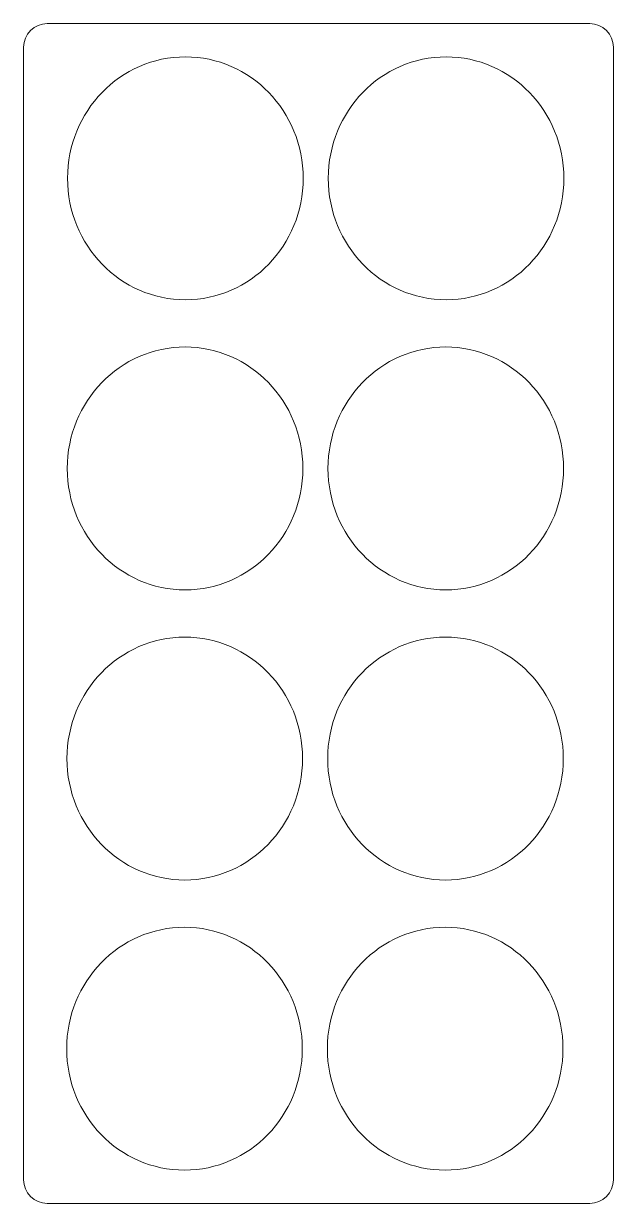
# Model space of a CAD drawing. Header units: centimetres. Extents: x -5.5 to 3, y -5.4 to 11.6.
import ezdxf

# ---------------------------------------------------------------- set-up
doc = ezdxf.new("R2010")
doc.units = ezdxf.units.CM
doc.header["$MEASUREMENT"] = 0
doc.layers.add('Camada 1', color=7, linetype='Continuous')

msp = doc.modelspace()

# ---------------------------------------------------------------- linework, layer by layer
at = {"layer": 'Camada 1', "color": 250, "lineweight": 20}
for centre in [(-3.12207, 9.33979), (0.63501, 9.33979), (-3.12651, 5.15937), (0.63057, 5.15937), (-3.13095, 0.97895), (0.62613, 0.97895), (-3.13539, -3.20147), (0.62169, -3.20147)]:
    msp.add_ellipse(centre, major_axis=(0, 1.75), ratio=0.97015429, dxfattribs=at)
msp.add_open_spline([(-5.11217, 11.56916), (-5.11217, 11.56916), (2.70431, 11.56916), (2.70431, 11.56916), (2.70431, 11.56916), (2.89228, 11.56916), (3.04607, 11.41537), (3.04607, 11.22741), (3.04607, 11.22741), (3.04607, 11.22741), (3.04607, -5.08908), (3.04607, -5.08908), (3.04607, -5.08908), (3.04607, -5.27705), (2.89228, -5.43083), (2.70431, -5.43083), (2.70431, -5.43083), (2.70431, -5.43083), (-5.11217, -5.43083), (-5.11217, -5.43083), (-5.11217, -5.43083), (-5.30014, -5.43083), (-5.45393, -5.27705), (-5.45393, -5.08908), (-5.45393, -5.08908), (-5.45393, -5.08908), (-5.45393, 11.22741), (-5.45393, 11.22741), (-5.45393, 11.22741), (-5.45393, 11.41537), (-5.30014, 11.56916), (-5.11217, 11.56916)], degree=3, knots=[0, 0, 0, 0, 0.11111111, 0.11111111, 0.11111111, 0.11111111, 0.22222222, 0.22222222, 0.22222222, 0.22222222, 0.33333333, 0.33333333, 0.33333333, 0.33333333, 0.44444444, 0.44444444, 0.44444444, 0.44444444, 0.55555556, 0.55555556, 0.55555556, 0.55555556, 0.66666667, 0.66666667, 0.66666667, 0.66666667, 0.77777778, 0.77777778, 0.77777778, 0.77777778, 1, 1, 1, 1], dxfattribs=at)

doc.saveas('drawing.dxf')
